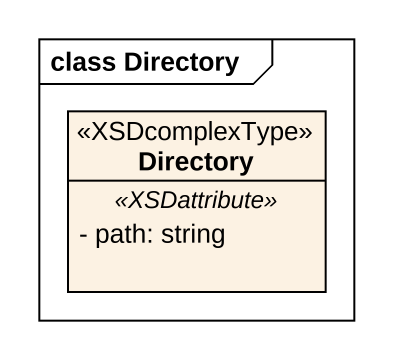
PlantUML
@startuml
mainframe class Directory
hide circle
hide empty members
skinparam classAttributeIconSize 0
class Directory <<XSDcomplexType>> {
  .. <<XSDattribute>> ..
  - path: string
}
@enduml
